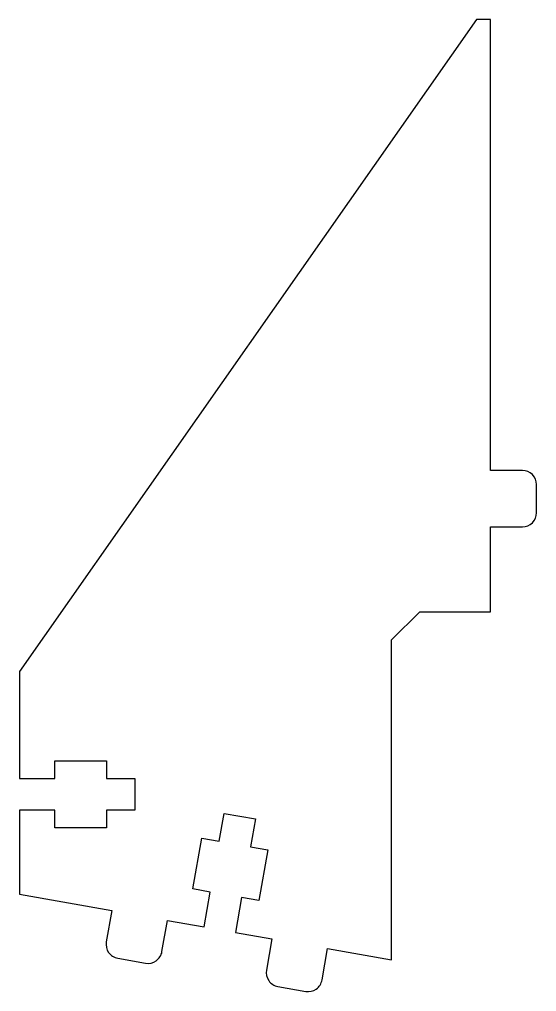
# Model space of a CAD drawing. Header units: millimetres. Extents: x -67 to 6, y -4 to 134.
import ezdxf

# ---------------------------------------------------------------- set-up
doc = ezdxf.new("R2010")
doc.units = ezdxf.units.MM

msp = doc.modelspace()

# ---------------------------------------------------------------- linework, layer by layer
msp.add_lwpolyline([(-10, 50), (0, 50), (0, 62), (4.5, 62, 0.414214), (6.5, 64), (6.5, 68, 0.414214), (4.5, 70), (0, 70), (0, 133.85), (-2, 133.85), (-66.65, 41.51), (-66.65, 26.38), (-61.65, 26.38), (-61.65, 28.88), (-54.35, 28.88), (-54.35, 26.38), (-50.35, 26.38), (-50.35, 21.88), (-54.35, 21.88), (-54.35, 19.38), (-61.65, 19.38), (-61.65, 21.88), (-66.65, 21.88), (-66.65, 9.99), (-53.59, 7.69), (-54.37, 3.25, 0.414214), (-52.75, 0.94), (-48.81, 0.24, 0.414214), (-46.49, 1.87), (-45.71, 6.3), (-40.54, 5.39), (-39.67, 10.31), (-42.14, 10.74), (-40.87, 17.93), (-38.41, 17.5), (-37.71, 21.44), (-33.28, 20.66), (-33.98, 16.72), (-31.51, 16.28), (-32.78, 9.09), (-35.24, 9.53), (-36.11, 4.6), (-30.94, 3.69), (-31.72, -0.74, 0.414214), (-30.1, -3.06), (-26.16, -3.75, 0.414214), (-23.84, -2.13), (-23.06, 2.3), (-14, 0.71), (-14, 46)], format="xyb", close=True)

doc.saveas('drawing.dxf')
